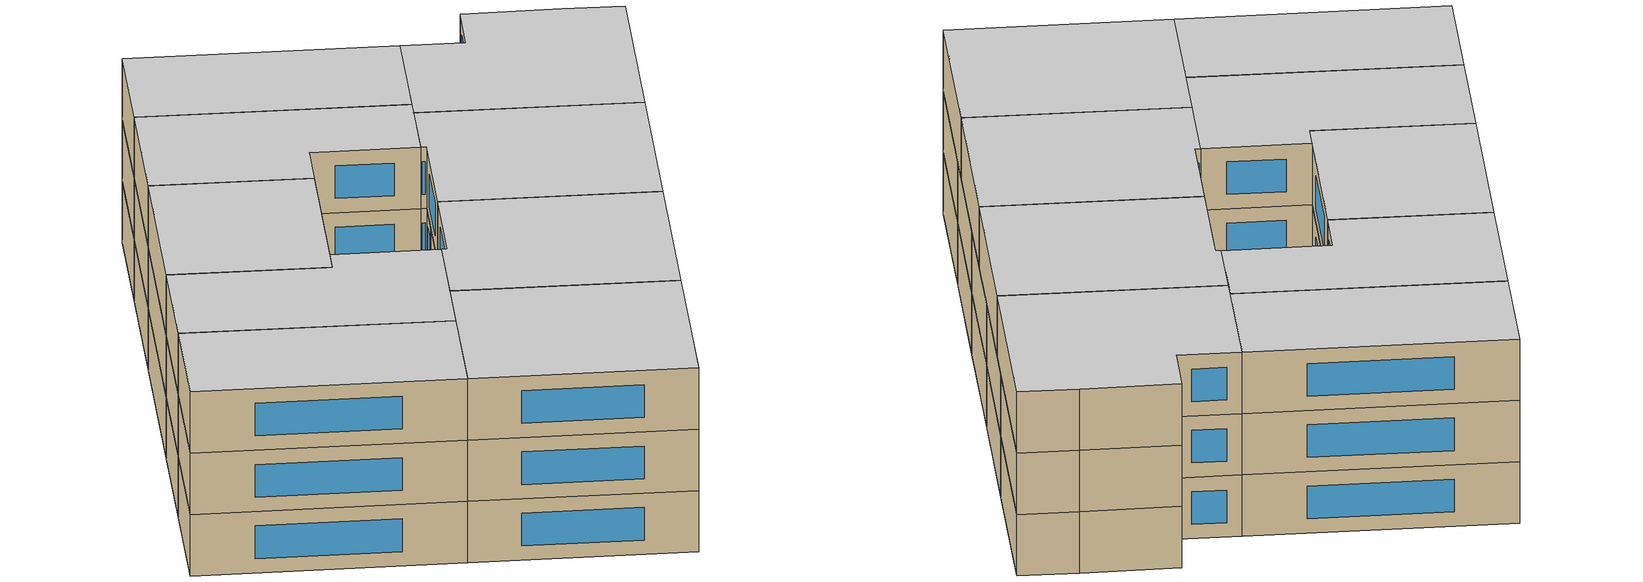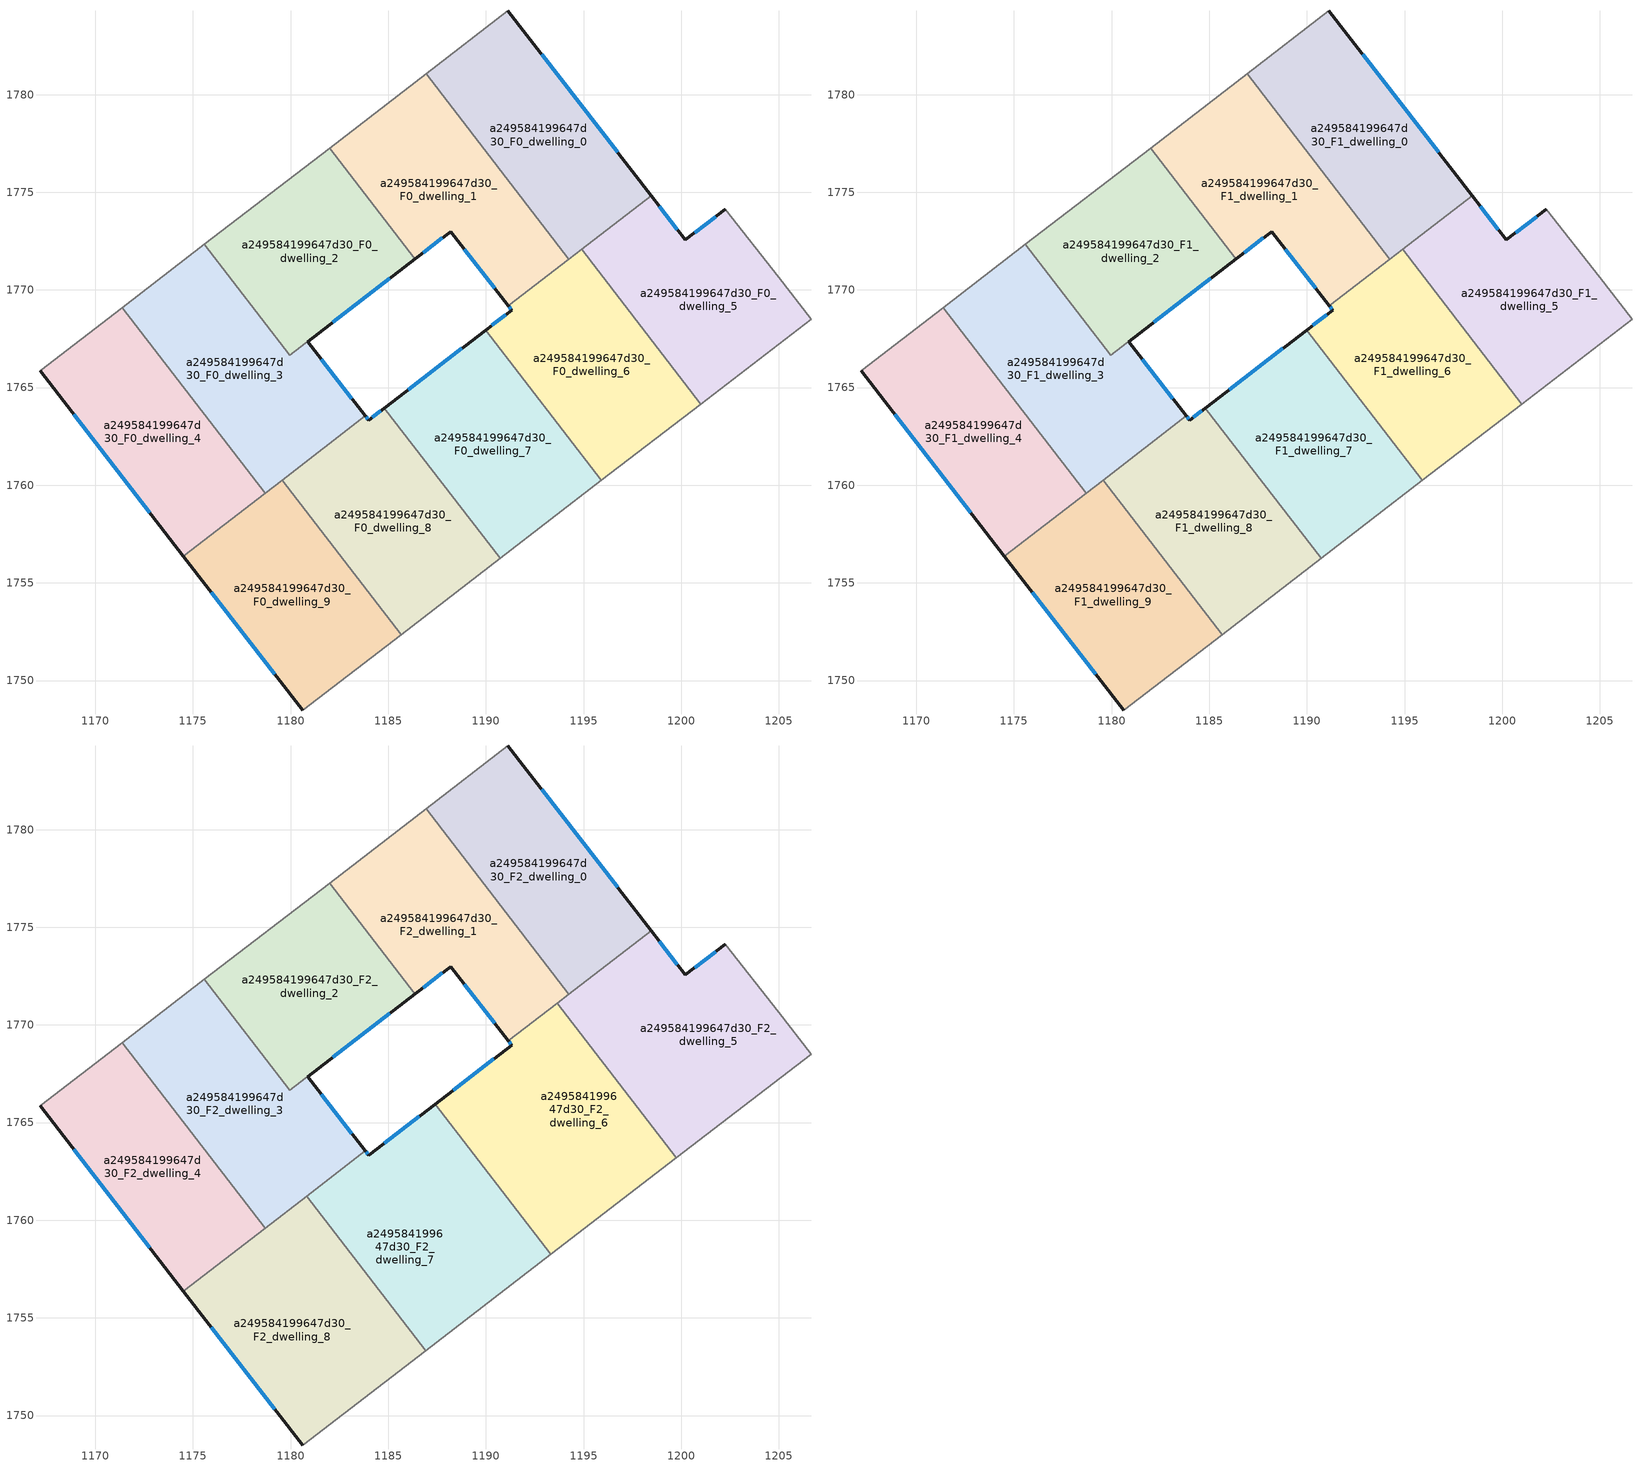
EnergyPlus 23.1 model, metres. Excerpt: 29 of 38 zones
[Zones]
a249584199647d30_F0_dwelling_0
 floor ground (EU_floor_Construction): 1191.13,1784.29 1198.47,1774.82 1194.25,1771.57 1186.94,1781.07 z0
 wall outside (EU_wall_Construction): 1198.47,1774.82 1191.13,1784.29 z0:3
 wall adiabatic (EU_wall_Construction): 1191.13,1784.29 1186.94,1781.07 z0:3
 wall to a249584199647d30_F0_dwelling_1 (EU_wall_Construction): 1186.94,1781.07 1194.25,1771.57 z0:3
 wall to a249584199647d30_F0_dwelling_5 (EU_wall_Construction): 1194.91,1772.07 1198.47,1774.82 z0:3
 wall to a249584199647d30_F0_dwelling_6 (EU_wall_Construction): 1194.25,1771.57 1194.91,1772.07 z0:3
 window (EU_Window_Construction): 1196.74,1777.04 1192.85,1782.07 z0.7:2.3
a249584199647d30_F0_dwelling_1
 floor ground (EU_floor_Construction): 1186.94,1781.07 1194.25,1771.57 1191.15,1769.18 1188.2,1772.99 1186.37,1771.58 1182,1777.27 z0
 wall outside (EU_wall_Construction): 1186.37,1771.58 1188.2,1772.99 1191.15,1769.18 z0:3
 wall adiabatic (EU_wall_Construction): 1186.94,1781.07 1182,1777.27 z0:3
 wall to a249584199647d30_F0_dwelling_2 (EU_wall_Construction): 1182,1777.27 1186.37,1771.59 z0:3
 wall to a249584199647d30_F0_dwelling_6 (EU_wall_Construction): 1191.15,1769.18 1194.25,1771.57 z0:3
 window (EU_Window_Construction): 1188.89,1772.1 1190.46,1770.08 / 1186.8,1771.91 1187.77,1772.66 z0.7:2.3
a249584199647d30_F0_dwelling_2
 floor ground (EU_floor_Construction): 1182,1777.27 1186.37,1771.59 1179.96,1766.66 1175.59,1772.33 z0
 wall to a249584199647d30_F0_dwelling_3 (EU_wall_Construction): 1175.59,1772.33 1179.96,1766.66 1186.37,1771.59 z0:3
 wall adiabatic (EU_wall_Construction): 1182,1777.27 1175.59,1772.33 z0:3
a249584199647d30_F0_dwelling_3
 floor ground (EU_floor_Construction): 1186.37,1771.58 1180.88,1767.36 1183.83,1763.55 1178.7,1759.6 1171.39,1769.1 1175.59,1772.33 1179.96,1766.66 z0
 wall outside (EU_wall_Construction): 1183.83,1763.55 1180.88,1767.36 1186.37,1771.58 z0:3
 wall to a249584199647d30_F0_dwelling_4 (EU_wall_Construction): 1171.39,1769.1 1178.7,1759.6 z0:3
 wall adiabatic (EU_wall_Construction): 1175.59,1772.33 1171.39,1769.1 z0:3
 wall to a249584199647d30_F0_dwelling_8 (EU_wall_Construction): 1179.57,1760.27 1183.83,1763.55 z0:3
 wall to a249584199647d30_F0_dwelling_9 (EU_wall_Construction): 1178.7,1759.6 1179.57,1760.27 z0:3
 window (EU_Window_Construction): 1182.17,1768.35 1185.08,1770.59 / 1183.14,1764.44 1181.57,1766.46 z0.7:2.3
a249584199647d30_F0_dwelling_4
 floor ground (EU_floor_Construction): 1171.39,1769.1 1178.7,1759.6 1174.51,1756.38 1167.17,1765.85 z0
 wall outside (EU_wall_Construction): 1167.17,1765.85 1174.51,1756.38 z0:3
 wall adiabatic (EU_wall_Construction): 1171.39,1769.1 1167.17,1765.85 z0:3
 wall to a249584199647d30_F0_dwelling_9 (EU_wall_Construction): 1174.51,1756.38 1178.7,1759.6 z0:3
 window (EU_Window_Construction): 1168.89,1763.63 1172.79,1758.6 z0.7:2.3
a249584199647d30_F0_dwelling_5
 floor ground (EU_floor_Construction): 1202.25,1774.12 1205,1770.66 1206.65,1768.5 1201,1764.16 1194.91,1772.07 1198.47,1774.82 1200.22,1772.56 z0
 wall outside (EU_wall_Construction): 1202.25,1774.12 1200.22,1772.56 1198.47,1774.82 z0:3
 wall adiabatic (EU_wall_Construction): 1201,1764.16 1206.65,1768.5 1205,1770.66 1202.25,1774.12 z0:3
 wall to a249584199647d30_F0_dwelling_6 (EU_wall_Construction): 1194.91,1772.07 1201,1764.16 z0:3
 window (EU_Window_Construction): 1199.8,1773.09 1198.88,1774.29 / 1201.77,1773.75 1200.69,1772.92 z0.7:2.3
a249584199647d30_F0_dwelling_6
 floor ground (EU_floor_Construction): 1194.91,1772.07 1201,1764.16 1195.92,1760.25 1189.99,1767.95 1191.32,1768.96 1191.15,1769.18 z0
 wall outside (EU_wall_Construction): 1191.15,1769.18 1191.32,1768.96 1189.99,1767.95 z0:3
 wall adiabatic (EU_wall_Construction): 1195.92,1760.25 1201,1764.16 z0:3
 wall to a249584199647d30_F0_dwelling_7 (EU_wall_Construction): 1189.99,1767.95 1195.92,1760.25 z0:3
 window (EU_Window_Construction): 1191.19,1769.13 1191.28,1769.02 / 1191.01,1768.73 1190.3,1768.18 z0.7:2.3
a249584199647d30_F0_dwelling_7
 floor ground (EU_floor_Construction): 1189.99,1767.95 1195.92,1760.25 1190.73,1756.26 1184.8,1763.95 z0
 wall outside (EU_wall_Construction): 1189.99,1767.95 1184.8,1763.95 z0:3
 wall adiabatic (EU_wall_Construction): 1190.73,1756.26 1195.92,1760.25 z0:3
 wall to a249584199647d30_F0_dwelling_8 (EU_wall_Construction): 1184.8,1763.95 1190.73,1756.26 z0:3
 window (EU_Window_Construction): 1188.77,1767.01 1186.02,1764.89 z0.7:2.3
a249584199647d30_F0_dwelling_8
 floor ground (EU_floor_Construction): 1184.8,1763.95 1190.73,1756.26 1185.66,1752.36 1179.57,1760.27 1183.83,1763.55 1183.99,1763.33 z0
 wall outside (EU_wall_Construction): 1184.8,1763.95 1183.99,1763.33 1183.83,1763.55 z0:3
 wall adiabatic (EU_wall_Construction): 1185.66,1752.36 1190.73,1756.26 z0:3
 wall to a249584199647d30_F0_dwelling_9 (EU_wall_Construction): 1179.57,1760.27 1185.66,1752.36 z0:3
 window (EU_Window_Construction): 1183.96,1763.38 1183.87,1763.5 / 1184.61,1763.81 1184.18,1763.48 z0.7:2.3
a249584199647d30_F0_dwelling_9
 floor ground (EU_floor_Construction): 1179.57,1760.27 1185.66,1752.36 1180.63,1748.48 1174.51,1756.38 z0
 wall outside (EU_wall_Construction): 1174.51,1756.38 1180.63,1748.48 z0:3
 wall adiabatic (EU_wall_Construction): 1180.63,1748.48 1185.66,1752.36 z0:3
 window (EU_Window_Construction): 1175.95,1754.52 1179.19,1750.34 z0.7:2.3
a249584199647d30_F1_dwelling_0
 floor to a249584199647d30_F0_dwelling_0 (EU_floor_Construction): 1191.13,1784.29 1198.47,1774.82 1194.25,1771.57 1186.94,1781.07 z3
 wall outside (EU_wall_Construction): 1198.47,1774.82 1191.13,1784.29 z3:6
 wall adiabatic (EU_wall_Construction): 1191.13,1784.29 1186.94,1781.07 z3:6
 wall to a249584199647d30_F1_dwelling_1 (EU_wall_Construction): 1186.94,1781.07 1194.25,1771.57 z3:6
 wall to a249584199647d30_F1_dwelling_5 (EU_wall_Construction): 1194.91,1772.07 1198.47,1774.82 z3:6
 wall to a249584199647d30_F1_dwelling_6 (EU_wall_Construction): 1194.25,1771.57 1194.91,1772.07 z3:6
 window (EU_Window_Construction): 1196.74,1777.04 1192.85,1782.07 z3.7:5.3
a249584199647d30_F1_dwelling_1
 floor to a249584199647d30_F0_dwelling_1 (EU_floor_Construction): 1186.94,1781.07 1194.25,1771.57 1191.15,1769.18 1188.2,1772.99 1186.37,1771.58 1182,1777.27 z3
 wall outside (EU_wall_Construction): 1186.37,1771.58 1188.2,1772.99 1191.15,1769.18 z3:6
 wall adiabatic (EU_wall_Construction): 1186.94,1781.07 1182,1777.27 z3:6
 wall to a249584199647d30_F1_dwelling_2 (EU_wall_Construction): 1182,1777.27 1186.37,1771.59 z3:6
 wall to a249584199647d30_F1_dwelling_6 (EU_wall_Construction): 1191.15,1769.18 1194.25,1771.57 z3:6
 window (EU_Window_Construction): 1188.89,1772.1 1190.46,1770.08 / 1186.8,1771.91 1187.77,1772.66 z3.7:5.3
a249584199647d30_F1_dwelling_2
 floor to a249584199647d30_F0_dwelling_2 (EU_floor_Construction): 1182,1777.27 1186.37,1771.59 1179.96,1766.66 1175.59,1772.33 z3
 wall to a249584199647d30_F1_dwelling_3 (EU_wall_Construction): 1175.59,1772.33 1179.96,1766.66 1186.37,1771.59 z3:6
 wall adiabatic (EU_wall_Construction): 1182,1777.27 1175.59,1772.33 z3:6
a249584199647d30_F1_dwelling_3
 floor to a249584199647d30_F0_dwelling_3 (EU_floor_Construction): 1186.37,1771.58 1180.88,1767.36 1183.83,1763.55 1178.7,1759.6 1171.39,1769.1 1175.59,1772.33 1179.96,1766.66 z3
 wall outside (EU_wall_Construction): 1183.83,1763.55 1180.88,1767.36 1186.37,1771.58 z3:6
 wall to a249584199647d30_F1_dwelling_4 (EU_wall_Construction): 1171.39,1769.1 1178.7,1759.6 z3:6
 wall adiabatic (EU_wall_Construction): 1175.59,1772.33 1171.39,1769.1 z3:6
 wall to a249584199647d30_F1_dwelling_8 (EU_wall_Construction): 1179.57,1760.27 1183.83,1763.55 z3:6
 wall to a249584199647d30_F1_dwelling_9 (EU_wall_Construction): 1178.7,1759.6 1179.57,1760.27 z3:6
 window (EU_Window_Construction): 1182.17,1768.35 1185.08,1770.59 / 1183.14,1764.44 1181.57,1766.46 z3.7:5.3
a249584199647d30_F1_dwelling_4
 floor to a249584199647d30_F0_dwelling_4 (EU_floor_Construction): 1171.39,1769.1 1178.7,1759.6 1174.51,1756.38 1167.17,1765.85 z3
 wall outside (EU_wall_Construction): 1167.17,1765.85 1174.51,1756.38 z3:6
 wall adiabatic (EU_wall_Construction): 1171.39,1769.1 1167.17,1765.85 z3:6
 wall to a249584199647d30_F1_dwelling_9 (EU_wall_Construction): 1174.51,1756.38 1178.7,1759.6 z3:6
 window (EU_Window_Construction): 1168.89,1763.63 1172.79,1758.6 z3.7:5.3
a249584199647d30_F1_dwelling_5
 floor to a249584199647d30_F0_dwelling_5 (EU_floor_Construction): 1202.25,1774.12 1205,1770.66 1206.65,1768.5 1201,1764.16 1194.91,1772.07 1198.47,1774.82 1200.22,1772.56 z3
 wall outside (EU_wall_Construction): 1202.25,1774.12 1200.22,1772.56 1198.47,1774.82 z3:6
 wall adiabatic (EU_wall_Construction): 1201,1764.16 1206.65,1768.5 1205,1770.66 1202.25,1774.12 z3:6
 wall to a249584199647d30_F1_dwelling_6 (EU_wall_Construction): 1194.91,1772.07 1201,1764.16 z3:6
 window (EU_Window_Construction): 1199.8,1773.09 1198.88,1774.29 / 1201.77,1773.75 1200.69,1772.92 z3.7:5.3
a249584199647d30_F1_dwelling_6
 floor to a249584199647d30_F0_dwelling_6 (EU_floor_Construction): 1194.91,1772.07 1201,1764.16 1195.92,1760.25 1189.99,1767.95 1191.32,1768.96 1191.15,1769.18 z3
 wall outside (EU_wall_Construction): 1191.15,1769.18 1191.32,1768.96 1189.99,1767.95 z3:6
 wall adiabatic (EU_wall_Construction): 1195.92,1760.25 1201,1764.16 z3:6
 wall to a249584199647d30_F1_dwelling_7 (EU_wall_Construction): 1189.99,1767.95 1195.92,1760.25 z3:6
 window (EU_Window_Construction): 1191.19,1769.13 1191.28,1769.02 / 1191.01,1768.73 1190.3,1768.18 z3.7:5.3
a249584199647d30_F1_dwelling_7
 floor to a249584199647d30_F0_dwelling_7 (EU_floor_Construction): 1189.99,1767.95 1195.92,1760.25 1190.73,1756.26 1184.8,1763.95 z3
 wall outside (EU_wall_Construction): 1189.99,1767.95 1184.8,1763.95 z3:6
 wall adiabatic (EU_wall_Construction): 1190.73,1756.26 1195.92,1760.25 z3:6
 wall to a249584199647d30_F1_dwelling_8 (EU_wall_Construction): 1184.8,1763.95 1190.73,1756.26 z3:6
 window (EU_Window_Construction): 1188.77,1767.01 1186.02,1764.89 z3.7:5.3
a249584199647d30_F1_dwelling_8
 floor to a249584199647d30_F0_dwelling_8 (EU_floor_Construction): 1184.8,1763.95 1190.73,1756.26 1185.66,1752.36 1179.57,1760.27 1183.83,1763.55 1183.99,1763.33 z3
 wall outside (EU_wall_Construction): 1184.8,1763.95 1183.99,1763.33 1183.83,1763.55 z3:6
 wall adiabatic (EU_wall_Construction): 1185.66,1752.36 1190.73,1756.26 z3:6
 wall to a249584199647d30_F1_dwelling_9 (EU_wall_Construction): 1179.57,1760.27 1185.66,1752.36 z3:6
 window (EU_Window_Construction): 1183.96,1763.38 1183.87,1763.5 / 1184.61,1763.81 1184.18,1763.48 z3.7:5.3
a249584199647d30_F1_dwelling_9
 floor to a249584199647d30_F0_dwelling_9 (EU_floor_Construction): 1179.57,1760.27 1185.66,1752.36 1180.63,1748.48 1174.51,1756.38 z3
 wall outside (EU_wall_Construction): 1174.51,1756.38 1180.63,1748.48 z3:6
 wall adiabatic (EU_wall_Construction): 1180.63,1748.48 1185.66,1752.36 z3:6
 window (EU_Window_Construction): 1175.95,1754.52 1179.19,1750.34 z3.7:5.3
a249584199647d30_F2_dwelling_0
 floor to a249584199647d30_F1_dwelling_0 (EU_floor_Construction): 1191.13,1784.29 1198.47,1774.82 1194.25,1771.57 1186.94,1781.07 z6
 wall outside (EU_wall_Construction): 1198.47,1774.82 1191.13,1784.29 z6:9
 wall adiabatic (EU_wall_Construction): 1191.13,1784.29 1186.94,1781.07 z6:9
 wall to a249584199647d30_F2_dwelling_1 (EU_wall_Construction): 1186.94,1781.07 1194.25,1771.57 z6:9
 wall to a249584199647d30_F2_dwelling_5 (EU_wall_Construction): 1194.25,1771.57 1198.47,1774.82 z6:9
 window (EU_Window_Construction): 1196.74,1777.04 1192.85,1782.07 z6.7:8.3
 ceiling to a249584199647d30_F3_dwelling_0 (EU_floor_Construction): 1198.47,1774.82 1191.13,1784.29 1186.94,1781.07 1194.25,1771.57 z9
a249584199647d30_F2_dwelling_1
 floor to a249584199647d30_F1_dwelling_1 (EU_floor_Construction): 1186.94,1781.07 1194.25,1771.57 1191.15,1769.18 1188.2,1772.99 1186.37,1771.58 1182,1777.27 z6
 wall outside (EU_wall_Construction): 1186.37,1771.58 1188.2,1772.99 1191.15,1769.18 z6:9
 wall adiabatic (EU_wall_Construction): 1186.94,1781.07 1182,1777.27 z6:9
 wall to a249584199647d30_F2_dwelling_2 (EU_wall_Construction): 1182,1777.27 1186.37,1771.59 z6:9
 wall to a249584199647d30_F2_dwelling_6 (EU_wall_Construction): 1191.15,1769.18 1193.64,1771.1 z6:9
 wall to a249584199647d30_F2_dwelling_5 (EU_wall_Construction): 1193.64,1771.1 1194.25,1771.57 z6:9
 window (EU_Window_Construction): 1188.89,1772.1 1190.46,1770.08 / 1186.8,1771.91 1187.77,1772.66 z6.7:8.3
 ceiling to a249584199647d30_F3_dwelling_1 (EU_floor_Construction): 1194.25,1771.57 1186.94,1781.07 1182,1777.27 1186.37,1771.58 1188.2,1772.99 1191.15,1769.18 z9
a249584199647d30_F2_dwelling_2
 floor to a249584199647d30_F1_dwelling_2 (EU_floor_Construction): 1182,1777.27 1186.37,1771.59 1179.96,1766.66 1175.59,1772.33 z6
 wall to a249584199647d30_F2_dwelling_3 (EU_wall_Construction): 1175.59,1772.33 1179.96,1766.66 1186.37,1771.59 z6:9
 wall adiabatic (EU_wall_Construction): 1182,1777.27 1175.59,1772.33 z6:9
 ceiling to a249584199647d30_F3_dwelling_2 (EU_floor_Construction): 1186.37,1771.59 1182,1777.27 1175.59,1772.33 1179.96,1766.66 z9
a249584199647d30_F2_dwelling_3
 floor to a249584199647d30_F1_dwelling_3 (EU_floor_Construction): 1186.37,1771.58 1180.88,1767.36 1183.83,1763.55 1178.7,1759.6 1171.39,1769.1 1175.59,1772.33 1179.96,1766.66 z6
 wall outside (EU_wall_Construction): 1183.83,1763.55 1180.88,1767.36 1186.37,1771.58 z6:9
 wall to a249584199647d30_F2_dwelling_4 (EU_wall_Construction): 1171.39,1769.1 1178.7,1759.6 z6:9
 wall adiabatic (EU_wall_Construction): 1175.59,1772.33 1171.39,1769.1 z6:9
 wall to a249584199647d30_F2_dwelling_7 (EU_wall_Construction): 1180.83,1761.24 1183.83,1763.55 z6:9
 wall to a249584199647d30_F2_dwelling_8 (EU_wall_Construction): 1178.7,1759.6 1180.83,1761.24 z6:9
 window (EU_Window_Construction): 1182.17,1768.35 1185.08,1770.59 / 1183.14,1764.44 1181.57,1766.46 z6.7:8.3
 ceiling to a249584199647d30_F3_dwelling_3 (EU_floor_Construction): 1183.83,1763.55 1180.88,1767.36 1186.37,1771.58 1179.96,1766.66 1175.59,1772.33 1171.39,1769.1 1178.7,1759.6 z9
a249584199647d30_F2_dwelling_4
 floor to a249584199647d30_F1_dwelling_4 (EU_floor_Construction): 1171.39,1769.1 1178.7,1759.6 1174.51,1756.38 1167.17,1765.85 z6
 wall outside (EU_wall_Construction): 1167.17,1765.85 1174.51,1756.38 z6:9
 wall adiabatic (EU_wall_Construction): 1171.39,1769.1 1167.17,1765.85 z6:9
 wall to a249584199647d30_F2_dwelling_8 (EU_wall_Construction): 1174.51,1756.38 1178.7,1759.6 z6:9
 window (EU_Window_Construction): 1168.89,1763.63 1172.79,1758.6 z6.7:8.3
 ceiling to a249584199647d30_F3_dwelling_4 (EU_floor_Construction): 1178.7,1759.6 1171.39,1769.1 1167.17,1765.85 1174.51,1756.38 z9
a249584199647d30_F2_dwelling_5
 floor to a249584199647d30_F1_dwelling_5 (EU_floor_Construction): 1202.25,1774.12 1205,1770.66 1206.65,1768.5 1201,1764.16 1194.91,1772.07 1198.47,1774.82 1200.22,1772.56 z6
 floor to a249584199647d30_F1_dwelling_6 (EU_floor_Construction): 1194.91,1772.07 1201,1764.16 1199.74,1763.19 1193.64,1771.1 z6
 wall outside (EU_wall_Construction): 1202.25,1774.12 1200.22,1772.56 1198.47,1774.82 z6:9
 wall adiabatic (EU_wall_Construction): 1199.74,1763.19 1206.65,1768.5 1205,1770.66 1202.25,1774.12 z6:9
 wall to a249584199647d30_F2_dwelling_6 (EU_wall_Construction): 1193.64,1771.1 1199.74,1763.19 z6:9
 window (EU_Window_Construction): 1199.8,1773.09 1198.88,1774.29 / 1201.77,1773.75 1200.69,1772.92 z6.7:8.3
 ceiling to a249584199647d30_F3_dwelling_5 (EU_floor_Construction): 1206.65,1768.5 1205,1770.66 1202.25,1774.12 1200.22,1772.56 1198.47,1774.82 1193.64,1771.1 1199.74,1763.19 z9
a249584199647d30_F2_dwelling_6
 floor to a249584199647d30_F1_dwelling_6 (EU_floor_Construction): 1193.64,1771.1 1199.74,1763.19 1195.92,1760.25 1189.99,1767.95 1191.32,1768.96 1191.15,1769.18 z6
 floor to a249584199647d30_F1_dwelling_7 (EU_floor_Construction): 1189.99,1767.95 1195.92,1760.25 1193.32,1758.25 1187.4,1765.95 z6
 wall outside (EU_wall_Construction): 1191.15,1769.18 1191.32,1768.96 1187.4,1765.95 z6:9
 wall adiabatic (EU_wall_Construction): 1193.32,1758.25 1199.74,1763.19 z6:9
 wall to a249584199647d30_F2_dwelling_7 (EU_wall_Construction): 1187.4,1765.95 1193.32,1758.25 z6:9
 window (EU_Window_Construction): 1191.19,1769.13 1191.28,1769.02 / 1190.4,1768.26 1188.32,1766.66 z6.7:8.3
 ceiling to a249584199647d30_F3_dwelling_6 (EU_floor_Construction): 1199.74,1763.19 1193.64,1771.1 1191.15,1769.18 1191.32,1768.96 1187.4,1765.95 1193.32,1758.25 z9
a249584199647d30_F2_dwelling_7
 floor to a249584199647d30_F1_dwelling_7 (EU_floor_Construction): 1187.4,1765.95 1193.32,1758.25 1190.73,1756.26 1184.8,1763.95 z6
 floor to a249584199647d30_F1_dwelling_8 (EU_floor_Construction): 1184.8,1763.95 1190.73,1756.26 1186.92,1753.33 1180.83,1761.24 1183.83,1763.55 1183.99,1763.33 z6
 wall outside (EU_wall_Construction): 1187.4,1765.95 1183.99,1763.33 1183.83,1763.55 z6:9
 wall adiabatic (EU_wall_Construction): 1186.92,1753.33 1193.32,1758.25 z6:9
 wall to a249584199647d30_F2_dwelling_8 (EU_wall_Construction): 1180.83,1761.24 1186.92,1753.33 z6:9
 window (EU_Window_Construction): 1183.96,1763.38 1183.87,1763.5 / 1186.6,1765.34 1184.79,1763.95 z6.7:8.3
 ceiling to a249584199647d30_F3_dwelling_7 (EU_floor_Construction): 1193.32,1758.25 1187.4,1765.95 1183.99,1763.33 1183.83,1763.55 1180.83,1761.24 1186.92,1753.33 z9
a249584199647d30_F2_dwelling_8
 floor to a249584199647d30_F1_dwelling_9 (EU_floor_Construction): 1179.57,1760.27 1185.66,1752.36 1180.63,1748.48 1174.51,1756.38 z6
 floor to a249584199647d30_F1_dwelling_8 (EU_floor_Construction): 1180.83,1761.24 1186.92,1753.33 1185.66,1752.36 1179.57,1760.27 z6
 wall outside (EU_wall_Construction): 1174.51,1756.38 1180.63,1748.48 z6:9
 wall adiabatic (EU_wall_Construction): 1180.63,1748.48 1186.92,1753.33 z6:9
 window (EU_Window_Construction): 1175.95,1754.52 1179.19,1750.34 z6.7:8.3
 ceiling to a249584199647d30_F3_dwelling_8 (EU_floor_Construction): 1186.92,1753.33 1180.83,1761.24 1174.51,1756.38 1180.63,1748.48 z9
shading: 1180.62,1748.49 1206.65,1768.51 z0:9
[Building]
EU S2 Campaign: North Axis=0; Terrain=City; Solar Distribution=FullExterior
[Site:Location]
Budapest.Ferenc.Liszt.Intl.AP: Latitude=47.437; Longitude=19.256; Time Zone=1; Elevation=185
[SizingPeriod:WeatherFileDays]
AnnualSizingPeriod: Begin Month=1; Begin Day of Month=1; End Month=12; End Day of Month=31; Day of Week for Start Day=Monday; Use Weather File Daylight Saving Period=No; Use Weather File Rain and Snow Indicators=No
[MATERIAL]
EU_InternalMass_Material: Roughness=MediumRough; Thickness=0.1; Conductivity=1; Density=1800; Specific Heat=900; Thermal Absorptance=0.9; Solar Absorptance=0.7; Visible Absorptance=0.7
[MATERIAL:NOMASS] Roughness=MediumRough; Thermal Absorptance=0.9; Solar Absorptance=0.7; Visible Absorptance=0.7
Name | Thermal Resistance
EU_wall_NoMass | 0.832559
EU_floor_NoMass | 0.872794
[WINDOWMATERIAL:SIMPLEGLAZINGSYSTEM]
EU_Window_SimpleGlazing: UFactor=2.79869; Solar Heat Gain Coefficient=0.75; Visible Transmittance=0.75
[CONSTRUCTION]
EU_wall_Construction: EU_wall_NoMass
EU_floor_Construction: EU_floor_NoMass
EU_Window_Construction: EU_Window_SimpleGlazing
EU_InternalMass_Construction: EU_InternalMass_Material
[ZONE] Type=1; Multiplier=1; Ceiling Height=autocalculate; Floor Area=autocalculate; Part of Total Floor Area=Yes
Name | Volume
a249584199647d30_F0_dwelling_0; a249584199647d30_F1_dwelling_0; a249584199647d30_F2_dwelling_0; a249584199647d30_F0_dwelling_4; a249584199647d30_F1_dwelling_4; a249584199647d30_F2_dwelling_4 | 190.756
a249584199647d30_F0_dwelling_1; a249584199647d30_F1_dwelling_1; a249584199647d30_F2_dwelling_1; a249584199647d30_F0_dwelling_7; a249584199647d30_F1_dwelling_7 | 190.73
a249584199647d30_F0_dwelling_2; a249584199647d30_F1_dwelling_2; a249584199647d30_F2_dwelling_2 | 173.795
a249584199647d30_F0_dwelling_3; a249584199647d30_F1_dwelling_3; a249584199647d30_F2_dwelling_3 | 207.606
a249584199647d30_F0_dwelling_5; a249584199647d30_F1_dwelling_5 | 190.747
a249584199647d30_F2_dwelling_5; a249584199647d30_F2_dwelling_7 | 238.438
a249584199647d30_F0_dwelling_6; a249584199647d30_F1_dwelling_6 | 190.742
a249584199647d30_F2_dwelling_6 | 238.422
a249584199647d30_F0_dwelling_8; a249584199647d30_F1_dwelling_8 | 190.751
a249584199647d30_F2_dwelling_8 | 238.432
a249584199647d30_F0_dwelling_9; a249584199647d30_F1_dwelling_9 | 190.743
[INTERNALMASS] Construction=EU_InternalMass_Construction
Name | Zone or ZoneList | Surface Area
a249584199647d30_F0_dwelling_0_EU_InternalMass | a249584199647d30_F0_dwelling_0 | 63.5871
a249584199647d30_F0_dwelling_1_EU_InternalMass | a249584199647d30_F0_dwelling_1 | 63.5768
a249584199647d30_F0_dwelling_2_EU_InternalMass | a249584199647d30_F0_dwelling_2 | 57.9365
a249584199647d30_F0_dwelling_3_EU_InternalMass | a249584199647d30_F0_dwelling_3 | 69.2205
a249584199647d30_F0_dwelling_4_EU_InternalMass | a249584199647d30_F0_dwelling_4 | 63.5851
a249584199647d30_F0_dwelling_5_EU_InternalMass | a249584199647d30_F0_dwelling_5 | 63.5823
a249584199647d30_F0_dwelling_6_EU_InternalMass | a249584199647d30_F0_dwelling_6 | 63.5805
a249584199647d30_F0_dwelling_7_EU_InternalMass | a249584199647d30_F0_dwelling_7 | 63.5769
a249584199647d30_F0_dwelling_8_EU_InternalMass | a249584199647d30_F0_dwelling_8 | 63.5835
a249584199647d30_F0_dwelling_9_EU_InternalMass | a249584199647d30_F0_dwelling_9 | 63.581
a249584199647d30_F1_dwelling_0_EU_InternalMass | a249584199647d30_F1_dwelling_0 | 63.5871
a249584199647d30_F1_dwelling_1_EU_InternalMass | a249584199647d30_F1_dwelling_1 | 63.5768
a249584199647d30_F1_dwelling_2_EU_InternalMass | a249584199647d30_F1_dwelling_2 | 57.9365
a249584199647d30_F1_dwelling_3_EU_InternalMass | a249584199647d30_F1_dwelling_3 | 69.2205
a249584199647d30_F1_dwelling_4_EU_InternalMass | a249584199647d30_F1_dwelling_4 | 63.5851
a249584199647d30_F1_dwelling_5_EU_InternalMass | a249584199647d30_F1_dwelling_5 | 63.5823
a249584199647d30_F1_dwelling_6_EU_InternalMass | a249584199647d30_F1_dwelling_6 | 63.5805
a249584199647d30_F1_dwelling_7_EU_InternalMass | a249584199647d30_F1_dwelling_7 | 63.5769
a249584199647d30_F1_dwelling_8_EU_InternalMass | a249584199647d30_F1_dwelling_8 | 63.5835
a249584199647d30_F1_dwelling_9_EU_InternalMass | a249584199647d30_F1_dwelling_9 | 63.581
a249584199647d30_F2_dwelling_0_EU_InternalMass | a249584199647d30_F2_dwelling_0 | 63.5851
a249584199647d30_F2_dwelling_1_EU_InternalMass | a249584199647d30_F2_dwelling_1 | 63.5768
a249584199647d30_F2_dwelling_2_EU_InternalMass | a249584199647d30_F2_dwelling_2 | 57.9365
a249584199647d30_F2_dwelling_3_EU_InternalMass | a249584199647d30_F2_dwelling_3 | 69.2205
a249584199647d30_F2_dwelling_4_EU_InternalMass | a249584199647d30_F2_dwelling_4 | 63.5851
a249584199647d30_F2_dwelling_5_EU_InternalMass | a249584199647d30_F2_dwelling_5 | 79.4795
a249584199647d30_F2_dwelling_6_EU_InternalMass | a249584199647d30_F2_dwelling_6 | 79.4739
a249584199647d30_F2_dwelling_7_EU_InternalMass | a249584199647d30_F2_dwelling_7 | 79.4794
a249584199647d30_F2_dwelling_8_EU_InternalMass | a249584199647d30_F2_dwelling_8 | 79.4775
[OTHEREQUIPMENT] Fuel Type=Electricity; Design Level Calculation Method=Watts/Area; Power per Zone Floor Area=1; Fraction Latent=0; Fraction Radiant=0; Fraction Lost=0; Carbon Dioxide Generation Rate=0; EndUse Subcategory=EU_Step8_InternalGains
Name | Zone or ZoneList or Space or SpaceList | Schedule
EU_Step8_InternalGain_a249584199647d30_F0_dwelling_0_f000 | a249584199647d30_F0_dwelling_0 | EU_Step8_GainSchedule_a249584199647d30_F0_dwelling_0_f000
EU_Step8_InternalGain_a249584199647d30_F0_dwelling_1_f000 | a249584199647d30_F0_dwelling_1 | EU_Step8_GainSchedule_a249584199647d30_F0_dwelling_1_f000
EU_Step8_InternalGain_a249584199647d30_F0_dwelling_2_f000 | a249584199647d30_F0_dwelling_2 | EU_Step8_GainSchedule_a249584199647d30_F0_dwelling_2_f000
EU_Step8_InternalGain_a249584199647d30_F0_dwelling_3_f000 | a249584199647d30_F0_dwelling_3 | EU_Step8_GainSchedule_a249584199647d30_F0_dwelling_3_f000
EU_Step8_InternalGain_a249584199647d30_F0_dwelling_4_f000 | a249584199647d30_F0_dwelling_4 | EU_Step8_GainSchedule_a249584199647d30_F0_dwelling_4_f000
EU_Step8_InternalGain_a249584199647d30_F0_dwelling_5_f000 | a249584199647d30_F0_dwelling_5 | EU_Step8_GainSchedule_a249584199647d30_F0_dwelling_5_f000
EU_Step8_InternalGain_a249584199647d30_F0_dwelling_6_f000 | a249584199647d30_F0_dwelling_6 | EU_Step8_GainSchedule_a249584199647d30_F0_dwelling_6_f000
EU_Step8_InternalGain_a249584199647d30_F0_dwelling_7_f000 | a249584199647d30_F0_dwelling_7 | EU_Step8_GainSchedule_a249584199647d30_F0_dwelling_7_f000
EU_Step8_InternalGain_a249584199647d30_F0_dwelling_8_f000 | a249584199647d30_F0_dwelling_8 | EU_Step8_GainSchedule_a249584199647d30_F0_dwelling_8_f000
EU_Step8_InternalGain_a249584199647d30_F0_dwelling_9_f000 | a249584199647d30_F0_dwelling_9 | EU_Step8_GainSchedule_a249584199647d30_F0_dwelling_9_f000
EU_Step8_InternalGain_a249584199647d30_F1_dwelling_0_f000 | a249584199647d30_F1_dwelling_0 | EU_Step8_GainSchedule_a249584199647d30_F1_dwelling_0_f000
EU_Step8_InternalGain_a249584199647d30_F1_dwelling_1_f000 | a249584199647d30_F1_dwelling_1 | EU_Step8_GainSchedule_a249584199647d30_F1_dwelling_1_f000
EU_Step8_InternalGain_a249584199647d30_F1_dwelling_2_f000 | a249584199647d30_F1_dwelling_2 | EU_Step8_GainSchedule_a249584199647d30_F1_dwelling_2_f000
EU_Step8_InternalGain_a249584199647d30_F1_dwelling_3_f000 | a249584199647d30_F1_dwelling_3 | EU_Step8_GainSchedule_a249584199647d30_F1_dwelling_3_f000
EU_Step8_InternalGain_a249584199647d30_F1_dwelling_4_f000 | a249584199647d30_F1_dwelling_4 | EU_Step8_GainSchedule_a249584199647d30_F1_dwelling_4_f000
EU_Step8_InternalGain_a249584199647d30_F1_dwelling_5_f000 | a249584199647d30_F1_dwelling_5 | EU_Step8_GainSchedule_a249584199647d30_F1_dwelling_5_f000
EU_Step8_InternalGain_a249584199647d30_F1_dwelling_6_f000 | a249584199647d30_F1_dwelling_6 | EU_Step8_GainSchedule_a249584199647d30_F1_dwelling_6_f000
EU_Step8_InternalGain_a249584199647d30_F1_dwelling_7_f000 | a249584199647d30_F1_dwelling_7 | EU_Step8_GainSchedule_a249584199647d30_F1_dwelling_7_f000
EU_Step8_InternalGain_a249584199647d30_F1_dwelling_8_f000 | a249584199647d30_F1_dwelling_8 | EU_Step8_GainSchedule_a249584199647d30_F1_dwelling_8_f000
EU_Step8_InternalGain_a249584199647d30_F1_dwelling_9_f000 | a249584199647d30_F1_dwelling_9 | EU_Step8_GainSchedule_a249584199647d30_F1_dwelling_9_f000
EU_Step8_InternalGain_a249584199647d30_F2_dwelling_0_f000 | a249584199647d30_F2_dwelling_0 | EU_Step8_GainSchedule_a249584199647d30_F2_dwelling_0_f000
EU_Step8_InternalGain_a249584199647d30_F2_dwelling_1_f000 | a249584199647d30_F2_dwelling_1 | EU_Step8_GainSchedule_a249584199647d30_F2_dwelling_1_f000
EU_Step8_InternalGain_a249584199647d30_F2_dwelling_2_f000 | a249584199647d30_F2_dwelling_2 | EU_Step8_GainSchedule_a249584199647d30_F2_dwelling_2_f000
EU_Step8_InternalGain_a249584199647d30_F2_dwelling_3_f000 | a249584199647d30_F2_dwelling_3 | EU_Step8_GainSchedule_a249584199647d30_F2_dwelling_3_f000
EU_Step8_InternalGain_a249584199647d30_F2_dwelling_4_f000 | a249584199647d30_F2_dwelling_4 | EU_Step8_GainSchedule_a249584199647d30_F2_dwelling_4_f000
EU_Step8_InternalGain_a249584199647d30_F2_dwelling_5_f000 | a249584199647d30_F2_dwelling_5 | EU_Step8_GainSchedule_a249584199647d30_F2_dwelling_5_f000
EU_Step8_InternalGain_a249584199647d30_F2_dwelling_6_f000 | a249584199647d30_F2_dwelling_6 | EU_Step8_GainSchedule_a249584199647d30_F2_dwelling_6_f000
EU_Step8_InternalGain_a249584199647d30_F2_dwelling_7_f000 | a249584199647d30_F2_dwelling_7 | EU_Step8_GainSchedule_a249584199647d30_F2_dwelling_7_f000
EU_Step8_InternalGain_a249584199647d30_F2_dwelling_8_f000 | a249584199647d30_F2_dwelling_8 | EU_Step8_GainSchedule_a249584199647d30_F2_dwelling_8_f000
[ZONEVENTILATION:DESIGNFLOWRATE] Schedule=EU_AlwaysOn; Design Flow Rate Calculation Method=AirChanges/Hour; Air Changes per Hour=0.475469; Ventilation Type=Natural; Fan Pressure Rise=0; Fan Total Efficiency=1; Constant Term Coefficient=1; Temperature Term Coefficient=0; Velocity Term Coefficient=0; Velocity Squared Term Coefficient=0; Minimum Indoor Temperature=-100; Maximum Indoor Temperature=100; Delta Temperature=-100; Minimum Outdoor Temperature=-100; Maximum Outdoor Temperature=100; Maximum Wind Speed=40
Name | Zone or ZoneList or Space or SpaceList
EU_ConstantAir_a249584199647d30_F0_dwelling_0 | a249584199647d30_F0_dwelling_0
EU_ConstantAir_a249584199647d30_F0_dwelling_1 | a249584199647d30_F0_dwelling_1
EU_ConstantAir_a249584199647d30_F0_dwelling_2 | a249584199647d30_F0_dwelling_2
EU_ConstantAir_a249584199647d30_F0_dwelling_3 | a249584199647d30_F0_dwelling_3
EU_ConstantAir_a249584199647d30_F0_dwelling_4 | a249584199647d30_F0_dwelling_4
EU_ConstantAir_a249584199647d30_F0_dwelling_5 | a249584199647d30_F0_dwelling_5
EU_ConstantAir_a249584199647d30_F0_dwelling_6 | a249584199647d30_F0_dwelling_6
EU_ConstantAir_a249584199647d30_F0_dwelling_7 | a249584199647d30_F0_dwelling_7
EU_ConstantAir_a249584199647d30_F0_dwelling_8 | a249584199647d30_F0_dwelling_8
EU_ConstantAir_a249584199647d30_F0_dwelling_9 | a249584199647d30_F0_dwelling_9
EU_ConstantAir_a249584199647d30_F1_dwelling_0 | a249584199647d30_F1_dwelling_0
EU_ConstantAir_a249584199647d30_F1_dwelling_1 | a249584199647d30_F1_dwelling_1
EU_ConstantAir_a249584199647d30_F1_dwelling_2 | a249584199647d30_F1_dwelling_2
EU_ConstantAir_a249584199647d30_F1_dwelling_3 | a249584199647d30_F1_dwelling_3
EU_ConstantAir_a249584199647d30_F1_dwelling_4 | a249584199647d30_F1_dwelling_4
EU_ConstantAir_a249584199647d30_F1_dwelling_5 | a249584199647d30_F1_dwelling_5
EU_ConstantAir_a249584199647d30_F1_dwelling_6 | a249584199647d30_F1_dwelling_6
EU_ConstantAir_a249584199647d30_F1_dwelling_7 | a249584199647d30_F1_dwelling_7
EU_ConstantAir_a249584199647d30_F1_dwelling_8 | a249584199647d30_F1_dwelling_8
EU_ConstantAir_a249584199647d30_F1_dwelling_9 | a249584199647d30_F1_dwelling_9
EU_ConstantAir_a249584199647d30_F2_dwelling_0 | a249584199647d30_F2_dwelling_0
EU_ConstantAir_a249584199647d30_F2_dwelling_1 | a249584199647d30_F2_dwelling_1
EU_ConstantAir_a249584199647d30_F2_dwelling_2 | a249584199647d30_F2_dwelling_2
EU_ConstantAir_a249584199647d30_F2_dwelling_3 | a249584199647d30_F2_dwelling_3
EU_ConstantAir_a249584199647d30_F2_dwelling_4 | a249584199647d30_F2_dwelling_4
EU_ConstantAir_a249584199647d30_F2_dwelling_5 | a249584199647d30_F2_dwelling_5
EU_ConstantAir_a249584199647d30_F2_dwelling_6 | a249584199647d30_F2_dwelling_6
EU_ConstantAir_a249584199647d30_F2_dwelling_7 | a249584199647d30_F2_dwelling_7
EU_ConstantAir_a249584199647d30_F2_dwelling_8 | a249584199647d30_F2_dwelling_8
[HVACTEMPLATE:THERMOSTAT] Constant Heating Setpoint=20; Constant Cooling Setpoint=50
EU_HeatOnly_a249584199647d30_F0_dwelling_0; EU_HeatOnly_a249584199647d30_F0_dwelling_1; EU_HeatOnly_a249584199647d30_F0_dwelling_2; EU_HeatOnly_a249584199647d30_F0_dwelling_3; EU_HeatOnly_a249584199647d30_F0_dwelling_4; EU_HeatOnly_a249584199647d30_F0_dwelling_5; EU_HeatOnly_a249584199647d30_F0_dwelling_6; EU_HeatOnly_a249584199647d30_F0_dwelling_7; EU_HeatOnly_a249584199647d30_F0_dwelling_8; EU_HeatOnly_a249584199647d30_F0_dwelling_9; EU_HeatOnly_a249584199647d30_F1_dwelling_0; EU_HeatOnly_a249584199647d30_F1_dwelling_1; EU_HeatOnly_a249584199647d30_F1_dwelling_2; EU_HeatOnly_a249584199647d30_F1_dwelling_3; EU_HeatOnly_a249584199647d30_F1_dwelling_4; EU_HeatOnly_a249584199647d30_F1_dwelling_5; EU_HeatOnly_a249584199647d30_F1_dwelling_6; EU_HeatOnly_a249584199647d30_F1_dwelling_7; EU_HeatOnly_a249584199647d30_F1_dwelling_8; EU_HeatOnly_a249584199647d30_F1_dwelling_9; EU_HeatOnly_a249584199647d30_F2_dwelling_0; EU_HeatOnly_a249584199647d30_F2_dwelling_1; EU_HeatOnly_a249584199647d30_F2_dwelling_2; EU_HeatOnly_a249584199647d30_F2_dwelling_3; EU_HeatOnly_a249584199647d30_F2_dwelling_4; EU_HeatOnly_a249584199647d30_F2_dwelling_5; EU_HeatOnly_a249584199647d30_F2_dwelling_6; EU_HeatOnly_a249584199647d30_F2_dwelling_7; EU_HeatOnly_a249584199647d30_F2_dwelling_8; EU_HeatOnly_a249584199647d30_F3_dwelling_0; EU_HeatOnly_a249584199647d30_F3_dwelling_1; EU_HeatOnly_a249584199647d30_F3_dwelling_2; EU_HeatOnly_a249584199647d30_F3_dwelling_3; EU_HeatOnly_a249584199647d30_F3_dwelling_4; EU_HeatOnly_a249584199647d30_F3_dwelling_5; EU_HeatOnly_a249584199647d30_F3_dwelling_6; EU_HeatOnly_a249584199647d30_F3_dwelling_7; EU_HeatOnly_a249584199647d30_F3_dwelling_8
[HVACTEMPLATE:ZONE:IDEALLOADSAIRSYSTEM] System Availability Schedule=EU_AlwaysOn; Maximum Heating Supply Air Temperature=50; Minimum Cooling Supply Air Temperature=13; Maximum Heating Supply Air Humidity Ratio=0.0156; Minimum Cooling Supply Air Humidity Ratio=0.0077; Heating Limit=NoLimit; Cooling Limit=NoLimit; Heating Availability Schedule=EU_AlwaysOn; Cooling Availability Schedule=EU_CoolingOff; Dehumidification Control Type=ConstantSensibleHeatRatio; Cooling Sensible Heat Ratio=0.7; Dehumidification Setpoint=60; Humidification Control Type=None; Humidification Setpoint=30; Outdoor Air Method=None; Outdoor Air Flow Rate per Person=0.00944; Outdoor Air Flow Rate per Zone Floor Area=0; Outdoor Air Flow Rate per Zone=0; Demand Controlled Ventilation Type=None; Outdoor Air Economizer Type=NoEconomizer; Heat Recovery Type=None; Sensible Heat Recovery Effectiveness=0.7; Latent Heat Recovery Effectiveness=0.65
Name | Template Thermostat
a249584199647d30_F0_dwelling_0 | EU_HeatOnly_a249584199647d30_F0_dwelling_0
a249584199647d30_F0_dwelling_1 | EU_HeatOnly_a249584199647d30_F0_dwelling_1
a249584199647d30_F0_dwelling_2 | EU_HeatOnly_a249584199647d30_F0_dwelling_2
a249584199647d30_F0_dwelling_3 | EU_HeatOnly_a249584199647d30_F0_dwelling_3
a249584199647d30_F0_dwelling_4 | EU_HeatOnly_a249584199647d30_F0_dwelling_4
a249584199647d30_F0_dwelling_5 | EU_HeatOnly_a249584199647d30_F0_dwelling_5
a249584199647d30_F0_dwelling_6 | EU_HeatOnly_a249584199647d30_F0_dwelling_6
a249584199647d30_F0_dwelling_7 | EU_HeatOnly_a249584199647d30_F0_dwelling_7
a249584199647d30_F0_dwelling_8 | EU_HeatOnly_a249584199647d30_F0_dwelling_8
a249584199647d30_F0_dwelling_9 | EU_HeatOnly_a249584199647d30_F0_dwelling_9
a249584199647d30_F1_dwelling_0 | EU_HeatOnly_a249584199647d30_F1_dwelling_0
a249584199647d30_F1_dwelling_1 | EU_HeatOnly_a249584199647d30_F1_dwelling_1
a249584199647d30_F1_dwelling_2 | EU_HeatOnly_a249584199647d30_F1_dwelling_2
a249584199647d30_F1_dwelling_3 | EU_HeatOnly_a249584199647d30_F1_dwelling_3
a249584199647d30_F1_dwelling_4 | EU_HeatOnly_a249584199647d30_F1_dwelling_4
a249584199647d30_F1_dwelling_5 | EU_HeatOnly_a249584199647d30_F1_dwelling_5
a249584199647d30_F1_dwelling_6 | EU_HeatOnly_a249584199647d30_F1_dwelling_6
a249584199647d30_F1_dwelling_7 | EU_HeatOnly_a249584199647d30_F1_dwelling_7
a249584199647d30_F1_dwelling_8 | EU_HeatOnly_a249584199647d30_F1_dwelling_8
a249584199647d30_F1_dwelling_9 | EU_HeatOnly_a249584199647d30_F1_dwelling_9
a249584199647d30_F2_dwelling_0 | EU_HeatOnly_a249584199647d30_F2_dwelling_0
a249584199647d30_F2_dwelling_1 | EU_HeatOnly_a249584199647d30_F2_dwelling_1
a249584199647d30_F2_dwelling_2 | EU_HeatOnly_a249584199647d30_F2_dwelling_2
a249584199647d30_F2_dwelling_3 | EU_HeatOnly_a249584199647d30_F2_dwelling_3
a249584199647d30_F2_dwelling_4 | EU_HeatOnly_a249584199647d30_F2_dwelling_4
a249584199647d30_F2_dwelling_5 | EU_HeatOnly_a249584199647d30_F2_dwelling_5
a249584199647d30_F2_dwelling_6 | EU_HeatOnly_a249584199647d30_F2_dwelling_6
a249584199647d30_F2_dwelling_7 | EU_HeatOnly_a249584199647d30_F2_dwelling_7
a249584199647d30_F2_dwelling_8 | EU_HeatOnly_a249584199647d30_F2_dwelling_8
[SIZING:ZONE] Zone Cooling Design Supply Air Temperature Input Method=SupplyAirTemperature; Zone Cooling Design Supply Air Temperature=13; Zone Heating Design Supply Air Temperature Input Method=SupplyAirTemperature; Zone Heating Design Supply Air Temperature=50; Zone Cooling Design Supply Air Humidity Ratio=0.008; Zone Heating Design Supply Air Humidity Ratio=0.008; Cooling Design Air Flow Method=DesignDay; Cooling Design Air Flow Rate=0; Cooling Minimum Air Flow per Zone Floor Area=0.000762; Cooling Minimum Air Flow=0; Cooling Minimum Air Flow Fraction=0.2; Heating Design Air Flow Method=DesignDay; Heating Design Air Flow Rate=0; Heating Maximum Air Flow per Zone Floor Area=0.002032; Heating Maximum Air Flow=0.141576; Heating Maximum Air Flow Fraction=0.3; Account for Dedicated Outdoor Air System=No; Dedicated Outdoor Air System Control Strategy=NeutralSupplyAir; Dedicated Outdoor Air Low Setpoint Temperature for Design=autosize; Dedicated Outdoor Air High Setpoint Temperature for Design=autosize; Zone Load Sizing Method=Sensible Load Only No Latent Load; Zone Latent Cooling Design Supply Air Humidity Ratio Input Method=HumidityRatioDifference; Zone Cooling Design Supply Air Humidity Ratio Difference=0.005; Zone Latent Heating Design Supply Air Humidity Ratio Input Method=HumidityRatioDifference; Zone Humidification Design Supply Air Humidity Ratio Difference=0.005
a249584199647d30_F0_dwelling_0; a249584199647d30_F0_dwelling_1; a249584199647d30_F0_dwelling_2; a249584199647d30_F0_dwelling_3; a249584199647d30_F0_dwelling_4; a249584199647d30_F0_dwelling_5; a249584199647d30_F0_dwelling_6; a249584199647d30_F0_dwelling_7; a249584199647d30_F0_dwelling_8; a249584199647d30_F0_dwelling_9; a249584199647d30_F1_dwelling_0; a249584199647d30_F1_dwelling_1; a249584199647d30_F1_dwelling_2; a249584199647d30_F1_dwelling_3; a249584199647d30_F1_dwelling_4; a249584199647d30_F1_dwelling_5; a249584199647d30_F1_dwelling_6; a249584199647d30_F1_dwelling_7; a249584199647d30_F1_dwelling_8; a249584199647d30_F1_dwelling_9; a249584199647d30_F2_dwelling_0; a249584199647d30_F2_dwelling_1; a249584199647d30_F2_dwelling_2; a249584199647d30_F2_dwelling_3; a249584199647d30_F2_dwelling_4; a249584199647d30_F2_dwelling_5; a249584199647d30_F2_dwelling_6; a249584199647d30_F2_dwelling_7; a249584199647d30_F2_dwelling_8
[SCHEDULE:CONSTANT]
Name | Hourly Value
EU_AlwaysOn | 1
EU_CoolingOff | 0
[SCHEDULE:FILE] Column Number=1; Rows to Skip at Top=0; Number of Hours of Data=8760; Column Separator=Comma; Interpolate to Timestep=No; Minutes per Item=60; Adjust Schedule for Daylight Savings=Yes
Name | File
EU_Step8_GainSchedule_a249584199647d30_F0_dwelling_0_f000 | ../../schedules/a249584199647d30/a249584199647d30_F0_dwelling_0_f000_gain.csv
EU_Step8_GainSchedule_a249584199647d30_F0_dwelling_1_f000 | ../../schedules/a249584199647d30/a249584199647d30_F0_dwelling_1_f000_gain.csv
EU_Step8_GainSchedule_a249584199647d30_F0_dwelling_2_f000 | ../../schedules/a249584199647d30/a249584199647d30_F0_dwelling_2_f000_gain.csv
EU_Step8_GainSchedule_a249584199647d30_F0_dwelling_3_f000 | ../../schedules/a249584199647d30/a249584199647d30_F0_dwelling_3_f000_gain.csv
EU_Step8_GainSchedule_a249584199647d30_F0_dwelling_4_f000 | ../../schedules/a249584199647d30/a249584199647d30_F0_dwelling_4_f000_gain.csv
EU_Step8_GainSchedule_a249584199647d30_F0_dwelling_5_f000 | ../../schedules/a249584199647d30/a249584199647d30_F0_dwelling_5_f000_gain.csv
EU_Step8_GainSchedule_a249584199647d30_F0_dwelling_6_f000 | ../../schedules/a249584199647d30/a249584199647d30_F0_dwelling_6_f000_gain.csv
EU_Step8_GainSchedule_a249584199647d30_F0_dwelling_7_f000 | ../../schedules/a249584199647d30/a249584199647d30_F0_dwelling_7_f000_gain.csv
EU_Step8_GainSchedule_a249584199647d30_F0_dwelling_8_f000 | ../../schedules/a249584199647d30/a249584199647d30_F0_dwelling_8_f000_gain.csv
EU_Step8_GainSchedule_a249584199647d30_F0_dwelling_9_f000 | ../../schedules/a249584199647d30/a249584199647d30_F0_dwelling_9_f000_gain.csv
EU_Step8_GainSchedule_a249584199647d30_F1_dwelling_0_f000 | ../../schedules/a249584199647d30/a249584199647d30_F1_dwelling_0_f000_gain.csv
EU_Step8_GainSchedule_a249584199647d30_F1_dwelling_1_f000 | ../../schedules/a249584199647d30/a249584199647d30_F1_dwelling_1_f000_gain.csv
EU_Step8_GainSchedule_a249584199647d30_F1_dwelling_2_f000 | ../../schedules/a249584199647d30/a249584199647d30_F1_dwelling_2_f000_gain.csv
EU_Step8_GainSchedule_a249584199647d30_F1_dwelling_3_f000 | ../../schedules/a249584199647d30/a249584199647d30_F1_dwelling_3_f000_gain.csv
EU_Step8_GainSchedule_a249584199647d30_F1_dwelling_4_f000 | ../../schedules/a249584199647d30/a249584199647d30_F1_dwelling_4_f000_gain.csv
EU_Step8_GainSchedule_a249584199647d30_F1_dwelling_5_f000 | ../../schedules/a249584199647d30/a249584199647d30_F1_dwelling_5_f000_gain.csv
EU_Step8_GainSchedule_a249584199647d30_F1_dwelling_6_f000 | ../../schedules/a249584199647d30/a249584199647d30_F1_dwelling_6_f000_gain.csv
EU_Step8_GainSchedule_a249584199647d30_F1_dwelling_7_f000 | ../../schedules/a249584199647d30/a249584199647d30_F1_dwelling_7_f000_gain.csv
EU_Step8_GainSchedule_a249584199647d30_F1_dwelling_8_f000 | ../../schedules/a249584199647d30/a249584199647d30_F1_dwelling_8_f000_gain.csv
EU_Step8_GainSchedule_a249584199647d30_F1_dwelling_9_f000 | ../../schedules/a249584199647d30/a249584199647d30_F1_dwelling_9_f000_gain.csv
EU_Step8_GainSchedule_a249584199647d30_F2_dwelling_0_f000 | ../../schedules/a249584199647d30/a249584199647d30_F2_dwelling_0_f000_gain.csv
EU_Step8_GainSchedule_a249584199647d30_F2_dwelling_1_f000 | ../../schedules/a249584199647d30/a249584199647d30_F2_dwelling_1_f000_gain.csv
EU_Step8_GainSchedule_a249584199647d30_F2_dwelling_2_f000 | ../../schedules/a249584199647d30/a249584199647d30_F2_dwelling_2_f000_gain.csv
EU_Step8_GainSchedule_a249584199647d30_F2_dwelling_3_f000 | ../../schedules/a249584199647d30/a249584199647d30_F2_dwelling_3_f000_gain.csv
EU_Step8_GainSchedule_a249584199647d30_F2_dwelling_4_f000 | ../../schedules/a249584199647d30/a249584199647d30_F2_dwelling_4_f000_gain.csv
EU_Step8_GainSchedule_a249584199647d30_F2_dwelling_5_f000 | ../../schedules/a249584199647d30/a249584199647d30_F2_dwelling_5_f000_gain.csv
EU_Step8_GainSchedule_a249584199647d30_F2_dwelling_6_f000 | ../../schedules/a249584199647d30/a249584199647d30_F2_dwelling_6_f000_gain.csv
EU_Step8_GainSchedule_a249584199647d30_F2_dwelling_7_f000 | ../../schedules/a249584199647d30/a249584199647d30_F2_dwelling_7_f000_gain.csv
EU_Step8_GainSchedule_a249584199647d30_F2_dwelling_8_f000 | ../../schedules/a249584199647d30/a249584199647d30_F2_dwelling_8_f000_gain.csv
